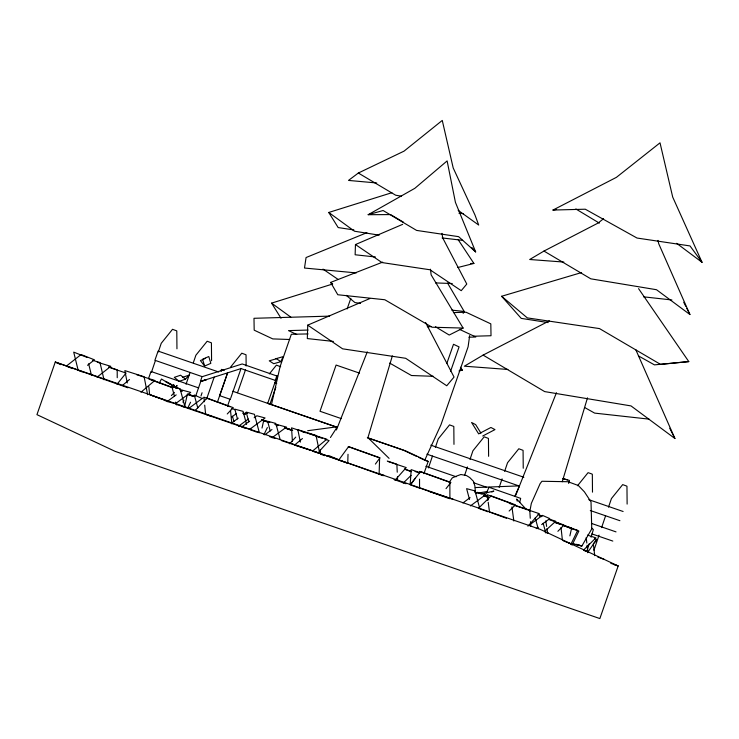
<?xml version="1.0" encoding="UTF-8"?>
<svg xmlns="http://www.w3.org/2000/svg" width="739" height="739" viewBox="0 0 739 739"><rect width="100%" height="100%" fill="white"/><g stroke="black" fill="none" stroke-linecap="round" stroke-linejoin="round"><path stroke-width="1.11" d="M369.749 298.593L307.729 325.142L307.322 338.573L333.409 341.427M402.644 224.351L355.459 244.554L355.136 254.77L375.384 256.978M348.023 454.291L347.746 462.983L379.107 474.216L379.624 457.903L348.263 446.679M410.21 483.906L411.18 469.644L419.798 472.572M221.21 371.449L221.404 369.361L224.185 370.581M469.671 335.571L468.101 346.794L440.971 424.694L424.74 460.221L418.625 457.339M487.768 500.091L488.156 497.809M529.891 511.065L531.323 503.416L540.126 483.62L541.946 481.274L568.014 481.726L578.341 485.523L584.401 491.841L591.024 501.892L591.754 528.912L581.889 545.982L571.986 543.719M184.436 407.318L187.457 393.905M262.012 428.057L263.768 420.232L261.606 419.484M569.871 535.877L571.635 528.052L555.395 522.455M568.642 483.426L569.446 480.442L562.73 478.613L567.58 479.851M519.702 502.511L520.662 498.372L489.015 487.287L486.391 493.024M336.421 429.959L367.283 351.847M587.2 550.352L589.149 543.775M591.098 537.198L593.371 529.521L591.588 528.052M392.354 355.893L367.939 437.645L389.065 458.356M562.231 481.763L587.496 397.841M151.43 372.317L155.43 360.493M158.34 351.884L161.25 343.284L172.52 329.308L176.787 330.887L176.954 348.808M186.052 384.262L190.062 372.438M193.332 362.757L195.881 355.228L207.151 341.261L211.419 342.831L211.576 360.752M200.971 396.03L202.07 392.751M428.454 467.889L432.463 456.055M435.373 447.455L438.282 438.846L449.552 424.879L453.82 426.458L453.977 444.37M464.545 475.528L467.454 466.928M470.004 459.399L472.914 450.79L484.184 436.823L488.442 438.403L488.608 456.314M499.167 487.472L502.086 478.872M504.626 471.343L507.545 462.734L518.806 448.767L523.073 450.347L523.24 468.258M593.953 550.204L599.052 535.147M601.601 527.618L605.601 515.785M608.511 507.176L611.43 498.576L622.691 484.608L626.958 486.188L627.125 504.1M195.9 395.485L200.768 381.379L241.016 368.585M206.661 398.829L214.199 377.112M217.284 402.524L227.594 372.853L219.677 395.661L230.309 399.328M148.511 378.627L151.005 371.477L198.625 387.901M227.538 406.09L229.958 399.162M230.679 398.266L240.646 369.639M276.848 375.902L275.296 380.363L275.998 380.696L277.55 376.234L242.216 363.957L202.033 376.733L200.481 381.185L206.495 379.643L201.193 381.518M269.874 404.381L275.841 387.245M347.127 308.948L350.831 298.325M446.836 363.412L453.506 344.282L459.076 346.905L450.568 371.347M423.909 473.69L428.177 461.441L405.859 450.966L367.985 437.894M172.409 387.513L173.517 384.437L175.531 387.532L177.037 385.49L175.928 388.566M515.73 495.315L556.449 392.723M280.931 361.648L276.432 358.757L269.245 360.826L273.735 363.717L280.931 361.648L283.065 356.651L275.878 358.72M514.797 496.34L519.48 485.874L475.306 487.564M182.949 402.247L183.919 400.233M187.641 408.27L190.57 402.228M263.962 434.597L267.379 427.548M570.841 544.431L577.676 530.334L563.608 525.484M572.032 545.16L578.868 531.064L566.961 526.962M463.168 313.364L464.184 311.452L447.538 283.028M159.245 383.051L161.481 379.033L172.307 385.518M330.435 437.506L337.372 426.754L307.646 430.717M449.294 482.197L452.314 477.837L456.942 475.944L460.877 474.503L466.411 475.528L469.755 477.56L473.422 481.283L474.891 486.013L475.288 491.01M411.281 483.943L415.244 478.262M587.45 552.726L596.687 539.461L594.535 538.731M375.394 464.083L379.994 457.82L348.623 446.596L338.785 460.018L347.441 463.113M446.033 488.636L450.892 482.465L420.537 471.556L410.145 484.784L419.9 488.285M230.513 367.172L241.782 353.205L246.041 354.785L246.142 365.981M269.365 373.879L276.404 365.149L280.672 366.729M577.501 485.754L588.068 472.655L591.468 473.838L592.336 474.235L592.493 492.156M117.058 384.215L126.083 373.056L110.924 367.957M185.48 379.19L180.612 375.209L174.284 377.352L179.152 381.333L185.48 379.19L188.999 375.172L182.662 377.315M395.079 480.202L406.238 467.584L388.16 461.542M527.914 526.196L539.313 513.66L514.436 505.365M289.651 443.779L295.766 437.1M319.156 451.437L329.086 440.583L324.781 439.151M171.383 395.568L174.404 392.418M194.967 410.69L207.049 398.072L233.284 407.66L227.242 413.969M557.88 531.313L563.986 525.032L548.929 519.517M594.036 542.897L596.355 540.551M583.542 550.093L595.911 537.872L587.45 535.091M403.217 483.094L411.133 475.343M509.134 511.037L515.471 504.839L491.158 495.878L478.475 508.275L487.989 511.785M545.077 530.981L555.719 521.244L549.197 519.129M122.563 385.352L129.501 379.486M140.964 392.215L154.839 380.493L136.641 374.701M294.528 445.109L302.445 438.55M603.578 218.652L598.239 222.975L543.969 251.066L529.706 259.5L563.848 262.059M66.298 366.138L81.096 354.544L94.472 359.828L87.507 365.288M97.058 377.149L110.832 366.332L97.243 362.184M458.18 210.375L478.696 225.044L474.955 214.938L453.21 167.984L442.264 120.429L404.048 151.135L358.332 173.037L348.503 180.418L376.733 182.976M188.51 408.602L202.966 397.905M231.852 416.916L236.369 413.581M462.9 502.963L470.087 497.643M475.482 493.661L477.283 492.331L485.726 494.603L470.447 505.901M529.808 524.727L542.454 515.369L549.798 518.593L541.659 524.607M536.246 528.625L538.047 527.286M176.205 394.866L167.208 401.508L175.439 403.706L190.736 392.409L182.505 390.21L180.704 391.541M232 422.791L238.3 418.135M243.704 414.154L245.496 412.824L247.556 413.369M238.429 426.32L248.332 419.004M241.561 427.068L249.653 421.082M254.151 417.766L256.858 415.771L265.079 417.969L249.782 429.267L242.586 427.336M264.756 434.855L271.961 429.544M276.46 426.218L278.261 424.888L286.483 427.087L272.091 437.719M549.345 320.837L483.103 355.108L464.369 366.193L507.905 369.454M368.17 214.707L414.838 188.316L447.123 160.917L455.427 202.366L475.657 251.916L458.614 236.656L416.602 230.411L383.107 210.513L368.17 214.707L390.571 214.587L403.448 222.19M482.724 436.01L494.982 429.599L490.918 427.475L478.66 433.885L471.593 422.496L475.657 424.62L480.96 433.165M702.05 262.317L690.014 245.93L637.027 238.041L585.288 209.211L552.966 210.052L616.409 177.351L660.019 142.83L672.712 197.091L702.05 262.317L676.638 243.325M430.467 269.208L431.133 274.853L463.104 328.061L449.22 335.044L435.456 326.74M491.795 492.026L493.855 491.056L480.941 494.105M205.562 358.276L200.389 360.549L204.62 366.073L210.827 363.339L208.786 356.521L202.578 359.256L204.62 366.073M366.895 232.683L306.066 257.541L304.496 268.035L356.263 272.903M463.104 328.061L432.075 327.229L384.816 299.748L337.788 294.741L330.629 282.418L382.682 262.123M353.907 229.949L338.176 227.566L328.753 212.462L391.873 192.703M281.023 318.25L271.582 303.129L332.707 283.988M548.209 322.592L521.226 318.38L501.624 296.274L581.584 272.552M457.81 267.509L473.911 263.444L458.023 239.454M459.021 370.978L462.355 370.128L460.443 367.246M552.966 210.052L556.31 209.442M478.253 493.07L487.14 491.5M326.73 455.889L328.846 455.603L339.081 459.843M638.57 288.626L688.785 361.593L660.527 364.382L599.486 328.587L527.313 317.89L501.624 296.274M688.785 361.593L654.44 364.872L638.561 355.967M308.117 333.926L291.342 334.268L280.146 366.433L271.453 404.658L336.836 427.216M427.336 326.703L430.772 326.499M329.631 316.126L253.985 318.297L254.188 330.176L272.783 338.905L289.734 339.497M453.423 312.588L466.032 312.218L490.816 323.858L491.019 335.737L473.828 336.236M308.108 330.056L288.506 330.619L296.708 334.471M428.001 326.62L431.456 326.527M468.877 337.206L475.787 337.002L459.39 329.298M470.558 263.49L473.911 263.444M460.055 370.165L462.355 370.128M435.502 282.926L452.259 283.527M433.331 376.308L411.466 375.523L389.712 363.098M451.834 310.131L464.184 311.452M458.956 213.202L463.529 213.7M643.558 296.829L671.89 299.969M649.101 419.142L594.636 413.11L584.577 407.466M442.079 237.94L462.651 240.332M360.558 303.406L354.932 302.556L346.258 295.36M379.162 235.159L354.498 231.224L328.753 212.462M401.314 196.177L395.679 195.216L358.332 173.037M572.051 543.562L581.889 545.982L576.494 544.264M181.942 406.358L185.027 407.18L180.085 388.742L171.854 386.543L174.469 396.307M255.26 431.641L259.371 432.74L254.428 414.302L246.207 412.103L248.821 421.867M92.661 360.318L99.977 362.553L104.014 379.726M545.16 532.219L548.44 533.225M568.568 543.036L570.757 543.701L563.358 540.883M584.207 550.555L587.487 551.562L584.263 550.37M309.669 433.784L326.823 439.206L312.745 450.873L295.6 445.451M313.327 451.464L319.756 453.497L316.033 435.428L297.817 429.673L300.376 442.098M263.093 420.131L269.449 422.181M263.102 420.454L266.28 421.479M274.751 424.204L277.929 425.23M539.839 515.785L542.01 516.496M539.424 515.951L541.595 516.653M379.172 473.801L384.502 475.528M164.732 400.51L167.965 401.582M176.593 404.427L245.828 428.214M269.698 436.703L275.093 438.486M281.559 440.62L310.676 450.227M312.828 450.938L347.506 463.113M429.775 491.601L453.497 499.425M585.713 551.1L587.828 551.802L587.08 545.234M319.525 437.155L291.545 427.835L292.432 441.608M302.186 431.622L305.419 432.694M317.253 436.638L322.629 438.43M509.226 503.388L529.78 510.243L530.269 518.27M387.291 461.016L396.861 464.212L397.24 472.203M108.541 366.932L117.205 369.851L117.233 377.721M619.91 520.699L590.295 510.529M612.816 541.077L591.856 533.891M359.514 373.13L336.097 365.057L320.005 411.263L341.298 418.607M274.585 382.848L276.737 383.596M218.707 371.994L158.1 351.09L154.904 360.281L201.802 376.511M430.809 445.164L523.868 477.265M588.798 499.666L623.116 511.499M426.893 454.162L518.87 485.892M232.72 391.236L237.117 392.751M336.605 427.068L267.342 403.18L270.391 404.612M367.348 437.737L403.309 450.143L416.584 456.388M424.925 460.323L428.177 461.441M425.876 466.291L456.175 476.747M473.487 482.715L486.474 487.195M591.44 523.406L616.021 531.886M474.512 491.925L478.761 493.384M484.091 495.213L488.34 496.673M484.461 495.536L487.657 496.636M188.537 394.284L195.031 396.52M243.214 413.138L245.376 413.886M275.823 424.417L277.984 425.165M284.478 427.401L292.053 430.015M188.38 394.534L193.794 396.4M242.762 413.184L245.45 414.2M262.243 419.9L269.818 422.514M285.106 427.816L292.681 430.431M262.724 420.214L269.218 422.449M275.712 424.694L277.873 425.433M285.457 428.047L289.78 429.544M187.937 394.571L193.341 396.437M262.28 420.251L266.603 421.747M286.085 428.463L291.499 430.329M554.952 522.501L560.365 524.367M563.081 525.429L572.817 528.782M613.813 564.467L618.173 565.972L599.856 618.571L115.053 451.335L36.95 414.653L55.268 362.055L540.07 529.29L618.173 565.972L610.765 563.284M378.95 474.198L383.282 475.722M394.127 479.546L406.053 483.749M127.939 387.799L55.268 362.055L60.847 364.669M240.665 368.419L245.468 370.119M251.251 430.144L254.512 431.308M420.639 488.303L448.822 498.437M404.455 468.951L410.792 471.233M405.083 469.404L411.42 471.694M484.017 495.657L487.186 496.802M484.091 495.915L487.26 497.07M230.125 406.764L203.899 397.176L204.361 401.739M151.19 379.68L173.222 387.726M149.084 379.162L172.169 387.606M211.927 416.602L205.627 414.293L204.703 405.166M164.418 400.011L150.701 395.042L165.471 400.399M555.275 522.104L560.652 524.071M321.493 454.513L324.633 455.658M511.508 503.656L487.195 494.696L487.916 500.118M415.096 471.473L418.274 472.646M506.437 518.27L489.523 512.035L488.211 502.28M597.777 557.04L604.225 559.423M87.073 357.417L73.706 352.124L78.158 370.267L82.269 371.893M67.323 366.544L72.468 368.576M537.955 514.307L541.096 515.693M231.741 408.344L234.891 409.729M201.608 398.229L194.265 395.005L197.803 407.974M171.54 384.585L165.388 381.361L182.404 390.478M543.969 251.066L590.794 278.825L656.5 289.716L689.912 314.518L658.735 243.759L657.978 240.415M483.103 355.108L544.652 391.596L631.014 405.914L674.91 438.513L635.789 349.686M575.829 208.961L599.357 223.123M174.284 386.7L177.24 388.483M180.205 390.266L182.182 391.458M355.459 244.554L381.989 262.567L429.987 269.772L461.238 290.676L466.789 284.044L442.707 237.912L441.996 233.348M307.729 325.142L342.61 348.826L405.683 358.295L446.753 385.767L454.051 377.056L425.572 322.481M322.998 269.107L338.046 279.388M271.582 303.129L290.787 317.123M330.629 282.418L332.365 283.859M526.519 509.67L516.663 499.037L517.217 501.171M471.972 247.611L475.657 251.916M683.732 302.242L685.792 306.334M686.817 308.385L689.912 314.518M669.746 428.232L674.91 438.513M543.156 523.258L545.807 532.985M535.23 517.873L538.177 528.671M232.443 416.233L233.912 421.636M280.192 439.687L275.832 423.419L267.61 421.221L270.225 430.985M250.567 428.371L251.149 430.541M246.567 424.371L243.076 411.355L234.845 409.157L237.468 418.921M176.215 402.81L176.797 404.981M479.703 508.275L475.066 490.927L466.614 488.655L469.514 499.499M88.643 363.819L91.525 375.56M147.634 394.728L144.105 376.724L124.845 370.59L127.265 382.968M545.788 520.884L546.638 526.427M546.98 528.644L547.664 533.087M511.942 506.908L513.836 520.995M593.343 543.83L594.719 555.663M586.193 537.567L586.821 543.036M561.021 527.507L562.397 540.098M230.476 410.191L231.861 423.881M175.651 402.062L175.882 404.344M148.844 386.774L149.647 394.755M320.329 449.783L320.624 454.374M530.482 521.706L530.759 526.297M397.453 476.766L397.61 480.193M449.903 498.825L449.866 482.318L419.512 471.408L419.521 473.607M419.53 479.112L419.558 487.916M245.413 370.1L237.468 392.917L267.703 403.346L275.647 380.53L245.413 370.1"/></g></svg>
